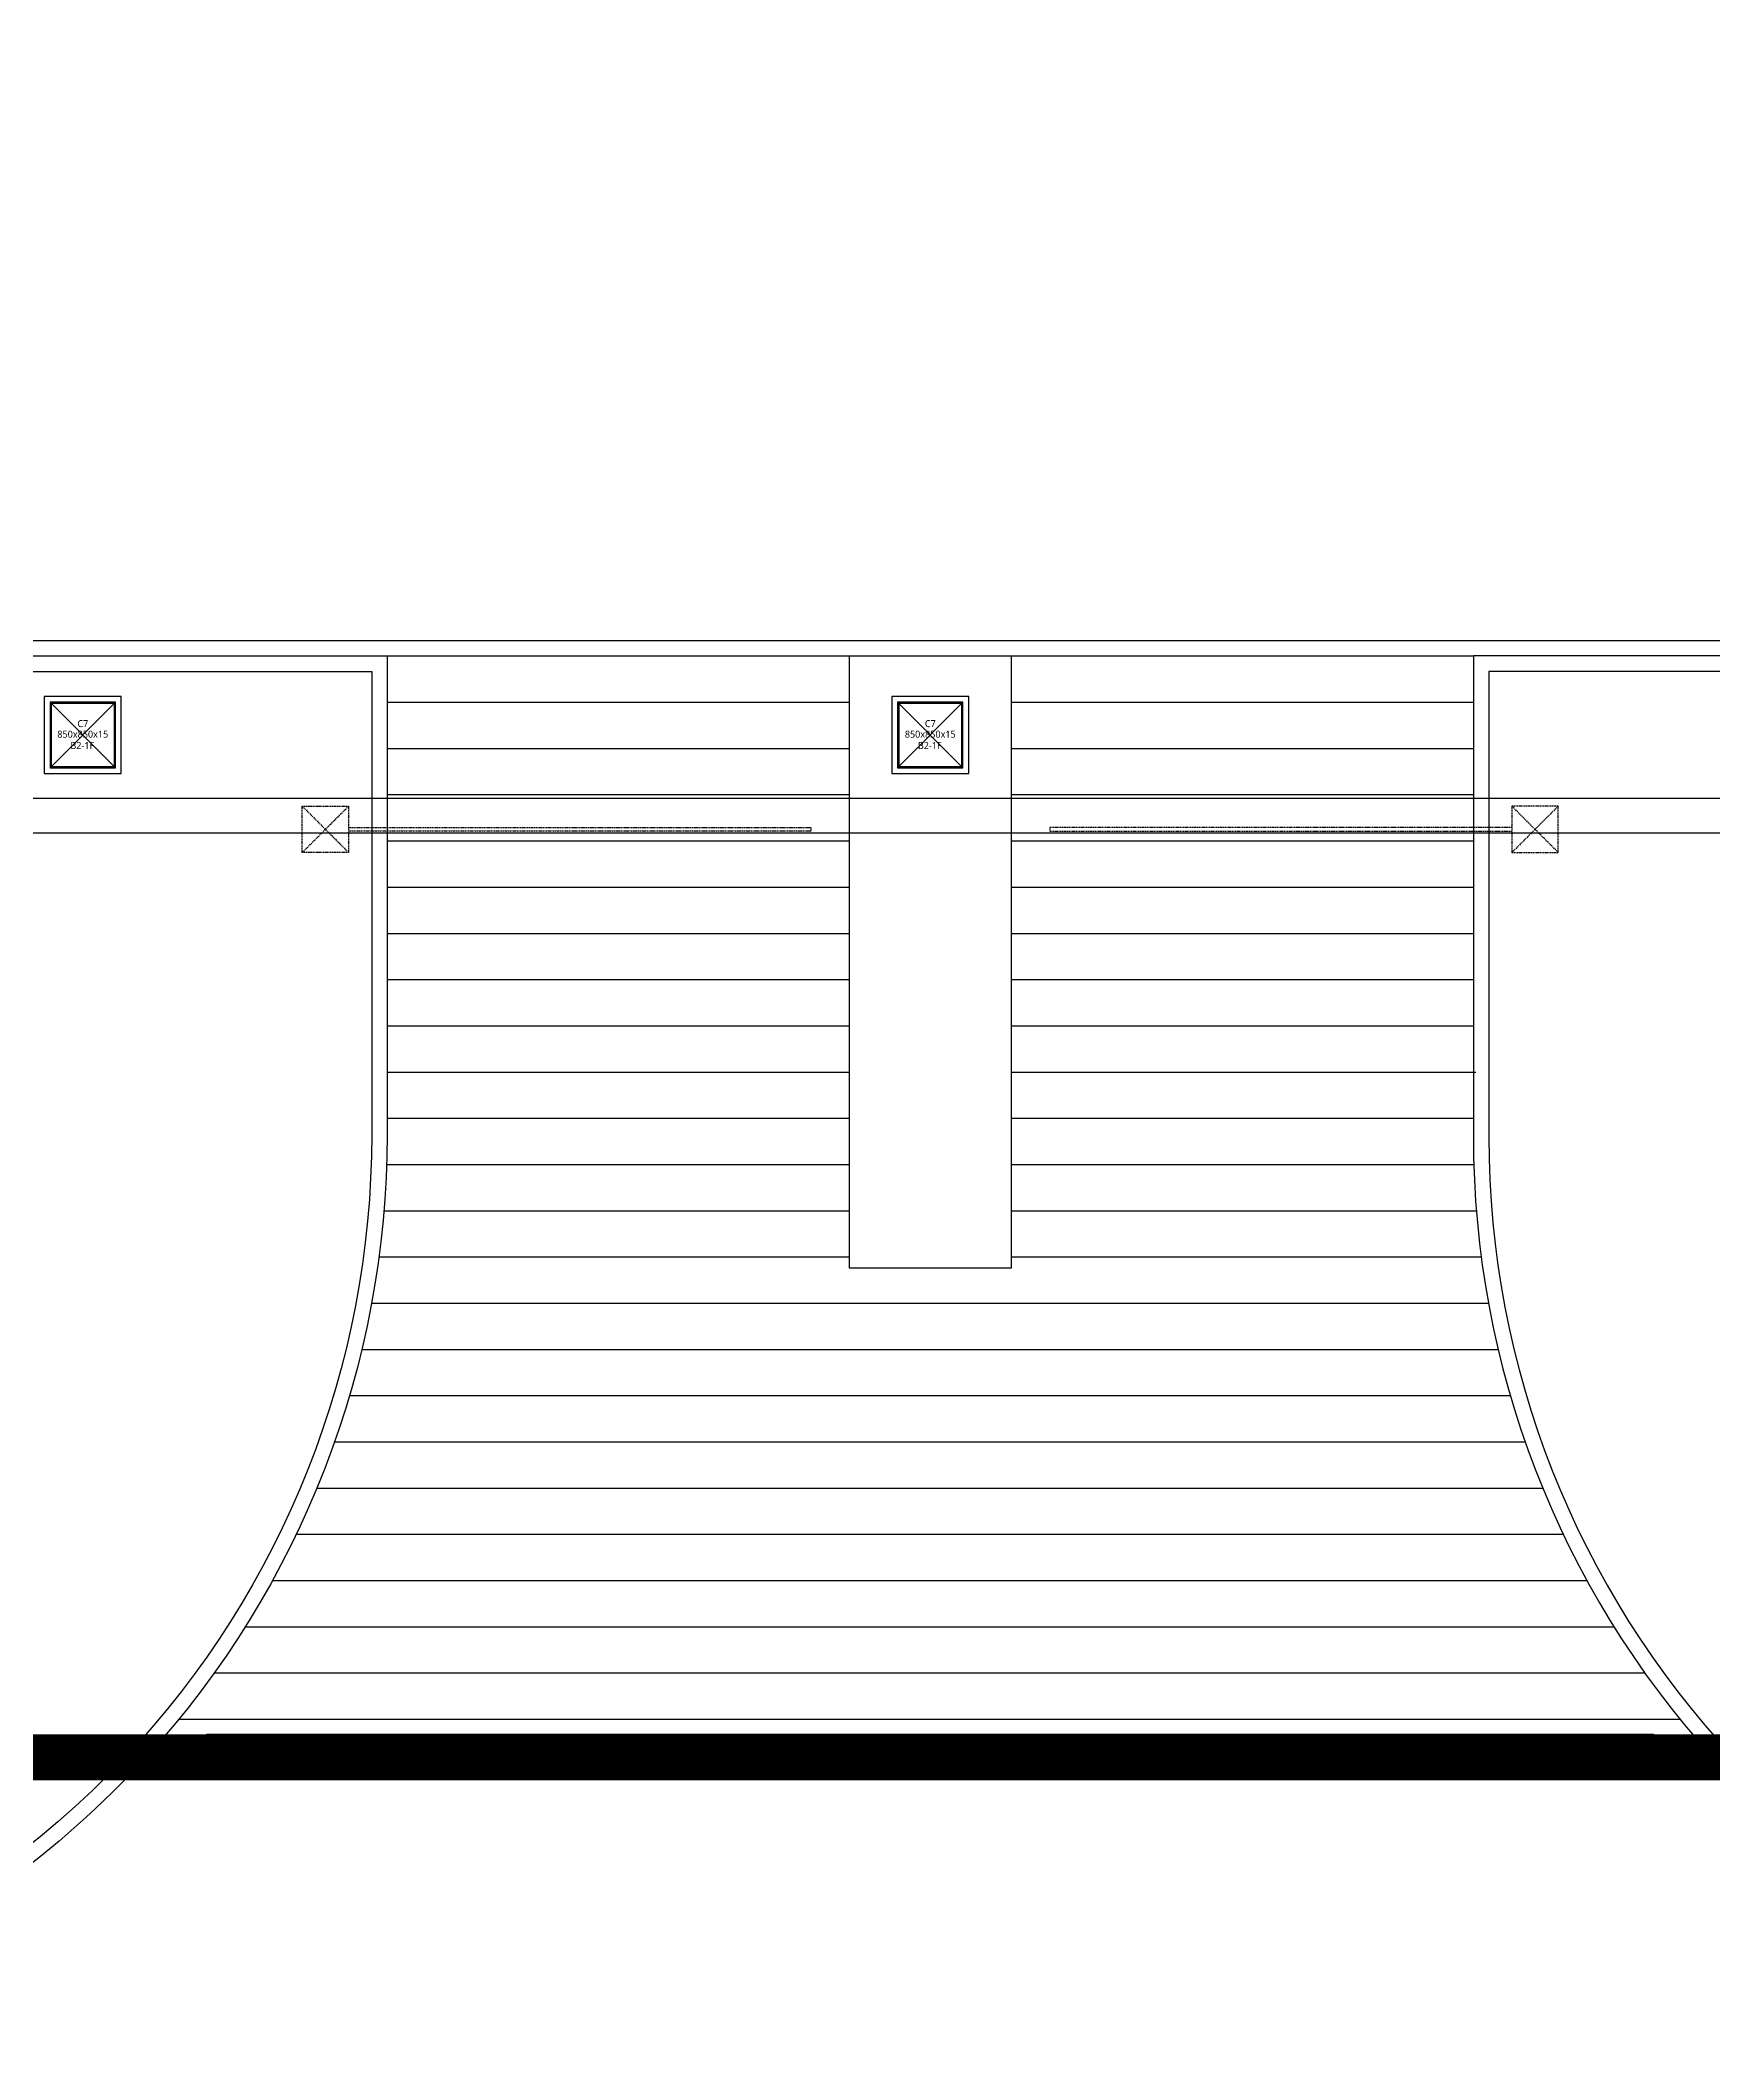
# Model space of a CAD drawing. Header units: millimetres. Extents: x -26983 to 60590, y 825 to 42375.
# Drawn here: x 59094 to 59519, y 16828 to 17341 of the extents above; entities that cross this region are included whole.
import ezdxf
from ezdxf.enums import TextEntityAlignment as Align

# ---------------------------------------------------------------- set-up
doc = ezdxf.new("R2010")
doc.units = ezdxf.units.MM
doc.header["$LTSCALE"] = 100
doc.header["$MEASUREMENT"] = 0
doc.linetypes.add('DASHED', pattern=[0.75, 0.5, -0.25])
doc.layers.get('0').update_dxf_attribs({"linetype": 'CONTINUOUS'})
doc.layers.get('Defpoints').update_dxf_attribs({"color": 171, "linetype": 'CONTINUOUS'})
doc.layers.add('#프레임 라인', color=189, linetype='CONTINUOUS', plot=False)
doc.layers.add('ELE9', color=9, linetype='CONTINUOUS')
doc.styles.add('TE', font='malgun_0.ttf')

# ---------------------------------------------------------------- blocks, each defined once
blk = doc.blocks.new('C7-B2-1F')
at = {"layer": '#프레임 라인', "ltscale": 0.1}
blk.add_lwpolyline([(-500, -500), (500, -500), (500, 500), (-500, 500)], close=True, dxfattribs=at)
for points in [[(-425, -425), (425, -425), (425, 425), (-425, 425)], [(-410, -410), (410, -410), (410, 410), (-410, 410)]]:
    blk.add_lwpolyline(points, close=True)
at = {"layer": 'Defpoints', "ltscale": 10000}
for p, q in [((-425, -425), (425, 425)), ((425, -425), (-425, 425))]:
    blk.add_line(p, q, dxfattribs=at)
at = {"layer": 'Defpoints', "style": 'TE'}
for s, p in [('850x850x15', (0, -35)), ('C7', (0, 102)), ('B2-1F', (-6, -182))]:
    blk.add_text(s, height=90, dxfattribs=at).set_placement(p, align=Align.CENTER)
blk = doc.blocks.new('A$C251c222b')
at = {"linetype": 'DASHED', "ltscale": 0.3}
blk.add_lwpolyline([(-105, 750), (495, 750), (495, 150), (-105, 150)], close=True, dxfattribs=at)
for points in [[(-105, 750), (495, 150)], [(-105, 150), (495, 750)], [(495, 475), (6495, 475), (6495, 425), (495, 425)]]:
    blk.add_lwpolyline(points, dxfattribs=at)
blk = doc.blocks.new('B2FF')
at = {"layer": 'ELE9'}
h = blk.add_hatch(dxfattribs=at)
h.set_pattern_fill('ANSI31', color=253, scale=1500, angle=45)
h.set_pattern_definition([(90, (860953.02, 482904.6), (-187.5, 0), [])])
h.paths.add_polyline_path([(37308535.7, 525350.9), (37327312.1, 525350.9), (37327312.1, 525050.9), (37308535.7, 525050.9)])
at = {"layer": 'ELE9', "color": 253, "ltscale": 10, "const_width": 600}
blk.add_lwpolyline([(37150790.4, 525050.9), (37359310.2, 525050.9), (37359324.7, 647596.3), (37256431.7, 647586.4), (37163218.1, 647630.1)], dxfattribs=at)
at = {"layer": 'ELE9', "color": 253}
blk.add_lwpolyline([(37150980.9, 537050.9), (37359310.2, 537050.9)], dxfattribs=at)
at = {"layer": 'ELE9', "color": 253, "ltscale": 0.001}
blk.add_lwpolyline([(37340474.7, 537571.3), (37340474.7, 537496.3), (37174249.7, 537496.3), (37174249.7, 566646.3)], dxfattribs=at)
at = {"layer": 'ELE9', "color": 253, "ltscale": 0.1}
for points in [[(37164124.7, 539546.3), (37339249.7, 539546.3)], [(37310874.7, 539346.3), (37324974.7, 539346.3)], [(37307746.3, 525050.9), (37328079.6, 525050.9)]]:
    blk.add_lwpolyline(points, dxfattribs=at)
for points in [[(37164124.7, 539346.3), (37310874.7, 539346.3), (37310874.7, 533131.4, -0.1867114), (37307749.7, 525054.7, -0.1867114)], [(37164124.7, 539146.3), (37310674.7, 539146.3), (37310674.7, 533131.4, -0.1908456), (37307473.9, 525050.9)], [(37339249.7, 539346.3), (37324974.7, 539346.3), (37324974.7, 533105.5, 0.1860654), (37328079.6, 525050.9, 0.1860654)], [(37339249.7, 539146.3), (37325174.7, 539146.3), (37325174.7, 533105.5, 0.1900662), (37328351.3, 525050.9, 0.1644893)], [(37307749.7, 525054.7, -0.2107871), (37298874.7, 521127.7)], [(37307477.4, 525054.7, -0.2067199), (37298874.7, 521327.7)]]:
    blk.add_lwpolyline(points, format="xyb", dxfattribs=at)
for points in [[(37316874.7, 539346.3), (37318974.7, 539346.3), (37318974.7, 531399.6), (37316874.7, 531399.6)], [(37308535.7, 525350.9), (37327312.1, 525350.9), (37327312.1, 525050.9), (37308535.7, 525050.9)]]:
    blk.add_lwpolyline(points, close=True, dxfattribs=at)
at = {"layer": 'ELE9', "color": 253, "ltscale": 5}
for points in [[(37310874.7, 538746.3), (37316874.7, 538746.3)], [(37318974.7, 538746.3), (37324974.7, 538746.3)], [(37310874.7, 538146.3), (37316874.7, 538146.3)], [(37318974.7, 538146.3), (37324974.7, 538146.3)], [(37310874.7, 537546.3), (37316874.7, 537546.3)], [(37318974.7, 537546.3), (37324974.7, 537546.3)], [(37310874.7, 536946.3), (37316874.7, 536946.3)], [(37318974.7, 536946.3), (37324974.7, 536946.3)], [(37310874.7, 536346.3), (37316874.7, 536346.3)], [(37318974.7, 536346.3), (37324974.7, 536346.3)], [(37310874.7, 535746.3), (37316874.7, 535746.3)], [(37318974.7, 535746.3), (37324974.7, 535746.3)], [(37310874.7, 535146.3), (37316874.7, 535146.3)], [(37318974.7, 535146.3), (37324974.7, 535146.3)], [(37310874.7, 534546.3), (37316874.7, 534546.3)], [(37318974.7, 534546.3), (37324974.7, 534546.3)], [(37310874.7, 533946.3), (37316874.7, 533946.3)], [(37318974.7, 533946.3), (37325004.2, 533946.3)], [(37310874.7, 533346.3), (37316874.7, 533346.3)], [(37318974.7, 533346.3), (37324974.7, 533346.3)], [(37310868.5, 532746.3), (37316874.7, 532746.3)], [(37318974.7, 532746.3), (37324974.7, 532746.3)], [(37310834.2, 532146.3), (37316874.7, 532146.3)], [(37318974.7, 532146.3), (37325013.1, 532146.3)], [(37310769.6, 531546.3), (37316874.7, 531546.3)], [(37318974.7, 531546.3), (37325076.4, 531546.3)], [(37310674.1, 530946.3), (37325170.6, 530946.3)], [(37310547, 530346.3), (37325296.2, 530346.3)], [(37310387.4, 529746.3), (37325454.5, 529746.3)], [(37310193.7, 529146.3), (37325646.7, 529146.3)], [(37309964.2, 528546.3), (37325874.6, 528546.3)], [(37309696.7, 527946.3), (37326140.4, 527946.3)], [(37309388.2, 527346.3), (37326447.1, 527346.3)], [(37309035, 526746.3), (37326798.3, 526746.3)], [(37308632.2, 526146.3), (37327198.8, 526146.3)], [(37308173.4, 525546.3), (37327654.9, 525546.3)]]:
    blk.add_lwpolyline(points, dxfattribs=at)
at = {"layer": 'ELE9', "color": 253, "ltscale": 0.1}
for name, p in [('C7-B2-1F', (37306924.7, 538321.3)), ('C7-B2-1F', (37317924.7, 538321.3)), ('A$C251c222b', (37309879.5, 536646.3))]:
    blk.add_blockref(name, p, dxfattribs=at)
at = {"layer": 'ELE9', "color": 253, "ltscale": 0.1, "xscale": -1}
blk.add_blockref('A$C251c222b', (37325969.9, 536646.3), dxfattribs=at)

msp = doc.modelspace()

# ---------------------------------------------------------------- block references
at = {"xscale": 0.01956471256889679, "yscale": 0.01956471256889679, "zscale": 0.01956471256889679}
msp.add_blockref('B2FF', (-670794.07, 6632.61), dxfattribs=at)

doc.saveas('drawing.dxf')
